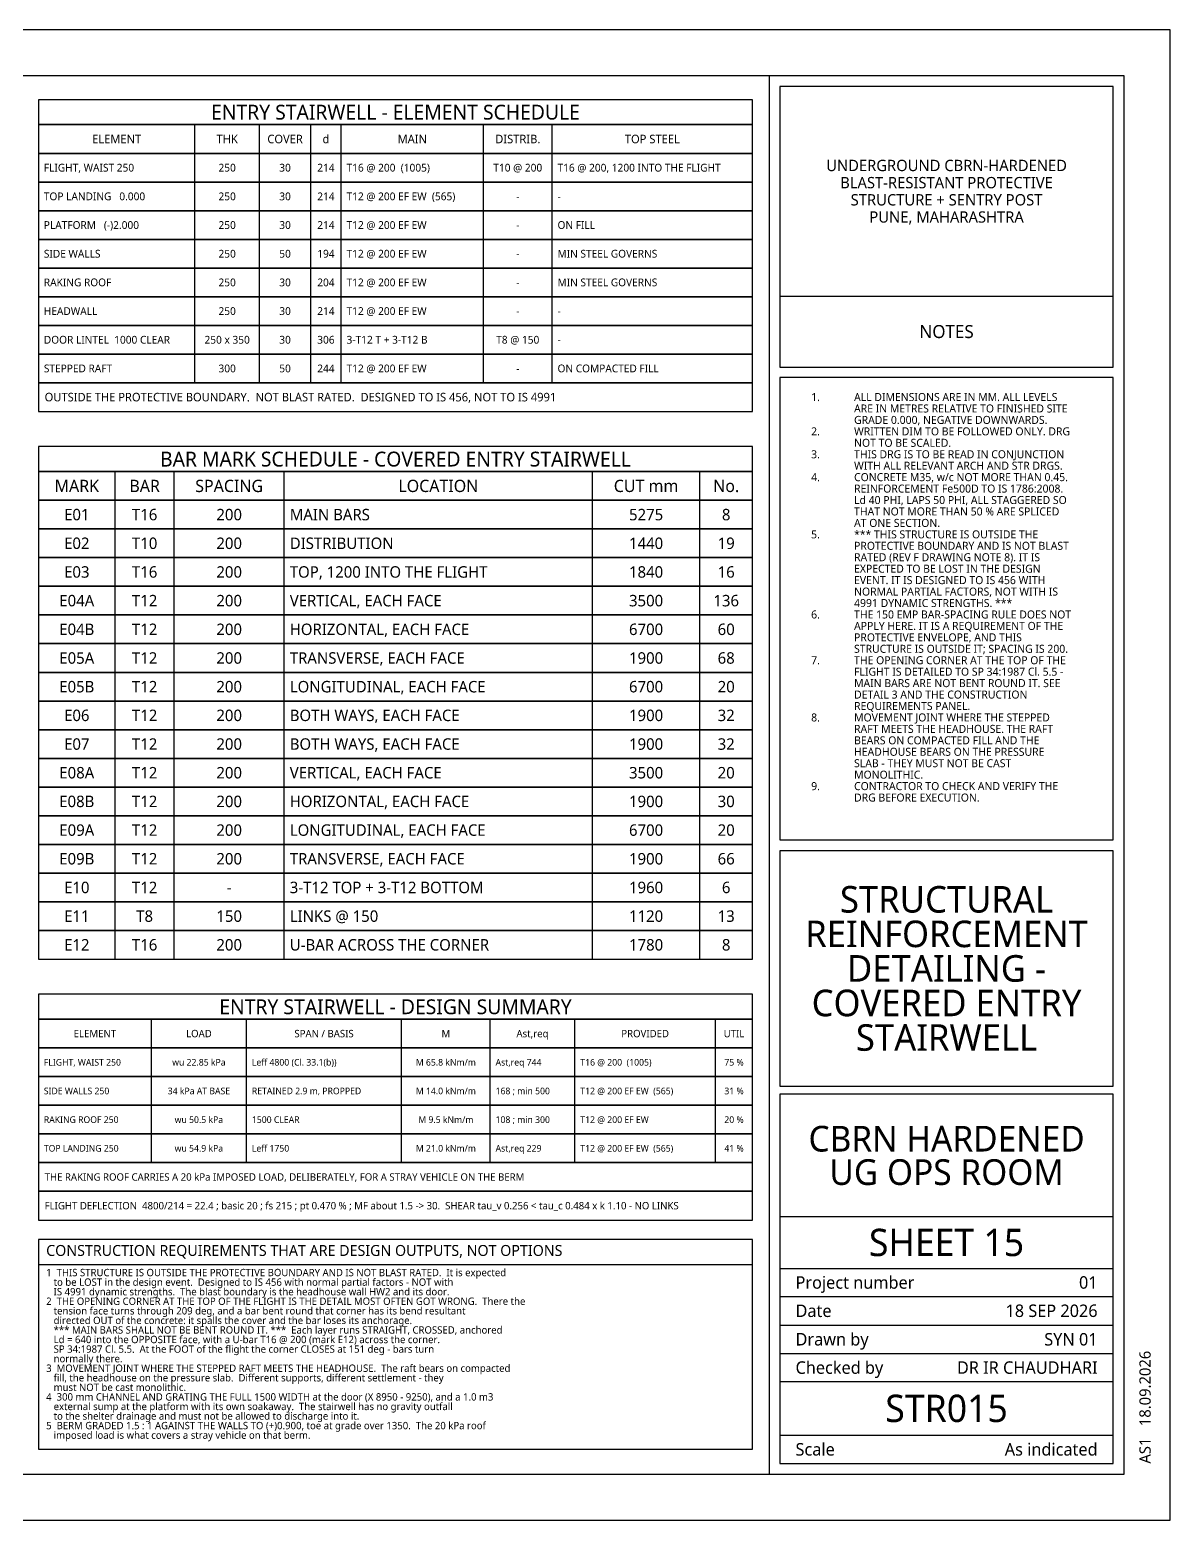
# Model space of a CAD drawing. Header units: millimetres. Extents: x 27 to 567, y 19 to 401.
# Drawn here: x 274.8 to 567, y 19.1 to 400.9 of the extents above; entities that cross this region are included whole.
import ezdxf
from ezdxf.enums import TextEntityAlignment as Align

# ---------------------------------------------------------------- set-up
doc = ezdxf.new("R2010")
doc.units = ezdxf.units.MM
for name, color, linetype in [('S-NOTE', 7, 'Continuous'), ('S-TABLE', 7, 'Continuous'), ('S-TITLE', 7, 'Continuous')]:
    doc.layers.add(name, color=color, linetype=linetype)
doc.styles.add('OpenSans', font='OpenSans-Regular.ttf')

msp = doc.modelspace()

# ---------------------------------------------------------------- linework, layer by layer
at = {"layer": 'S-TABLE'}
for p, q in [((317.122, 369.253), (317.122, 376.6)), ((333.627, 369.253), (333.627, 376.6)), ((346.796, 369.253), (346.796, 376.6)), ((354.563, 369.253), (354.563, 376.6)), ((391.048, 369.253), (391.048, 376.6)), ((408.619, 369.253), (408.619, 376.6)), ((317.122, 361.906), (317.122, 369.253)), ((333.627, 361.906), (333.627, 369.253)), ((346.796, 361.906), (346.796, 369.253)), ((354.563, 361.906), (354.563, 369.253)), ((391.048, 361.906), (391.048, 369.253)), ((408.619, 361.906), (408.619, 369.253)), ((317.122, 354.559), (317.122, 361.906)), ((333.627, 354.559), (333.627, 361.906)), ((346.796, 354.559), (346.796, 361.906)), ((354.563, 354.559), (354.563, 361.906)), ((391.048, 354.559), (391.048, 361.906)), ((408.619, 354.559), (408.619, 361.906)), ((317.122, 347.212), (317.122, 354.559)), ((333.627, 347.212), (333.627, 354.559)), ((346.796, 347.212), (346.796, 354.559)), ((354.563, 347.212), (354.563, 354.559)), ((391.048, 347.212), (391.048, 354.559)), ((408.619, 347.212), (408.619, 354.559)), ((317.122, 339.865), (317.122, 347.212)), ((333.627, 339.865), (333.627, 347.212)), ((346.796, 339.865), (346.796, 347.212)), ((354.563, 339.865), (354.563, 347.212)), ((391.048, 339.865), (391.048, 347.212)), ((408.619, 339.865), (408.619, 347.212)), ((317.122, 332.518), (317.122, 339.865)), ((333.627, 332.518), (333.627, 339.865)), ((346.796, 332.518), (346.796, 339.865)), ((354.563, 332.518), (354.563, 339.865)), ((391.048, 332.518), (391.048, 339.865)), ((408.619, 332.518), (408.619, 339.865)), ((317.122, 325.171), (317.122, 332.518)), ((333.627, 325.171), (333.627, 332.518)), ((346.796, 325.171), (346.796, 332.518)), ((354.563, 325.171), (354.563, 332.518)), ((391.048, 325.171), (391.048, 332.518)), ((408.619, 325.171), (408.619, 332.518)), ((317.122, 317.824), (317.122, 325.171)), ((333.627, 317.824), (333.627, 325.171)), ((346.796, 317.824), (346.796, 325.171)), ((354.563, 317.824), (354.563, 325.171)), ((391.048, 317.824), (391.048, 325.171)), ((408.619, 317.824), (408.619, 325.171)), ((317.122, 310.476), (317.122, 317.824)), ((333.627, 310.476), (333.627, 317.824)), ((346.796, 310.476), (346.796, 317.824)), ((354.563, 310.476), (354.563, 317.824)), ((391.048, 310.476), (391.048, 317.824)), ((408.619, 310.476), (408.619, 317.824)), ((296.693, 280.382), (296.693, 287.729)), ((311.766, 280.382), (311.766, 287.729)), ((340.01, 280.382), (340.01, 287.729)), ((418.952, 280.382), (418.952, 287.729)), ((446.47, 280.382), (446.47, 287.729)), ((296.693, 273.035), (296.693, 280.382)), ((311.766, 273.035), (311.766, 280.382)), ((340.01, 273.035), (340.01, 280.382)), ((418.952, 273.035), (418.952, 280.382)), ((446.47, 273.035), (446.47, 280.382)), ((296.693, 265.688), (296.693, 273.035)), ((311.766, 265.688), (311.766, 273.035)), ((340.01, 265.688), (340.01, 273.035)), ((418.952, 265.688), (418.952, 273.035)), ((446.47, 265.688), (446.47, 273.035)), ((296.693, 258.341), (296.693, 265.688)), ((311.766, 258.341), (311.766, 265.688)), ((340.01, 258.341), (340.01, 265.688)), ((418.952, 258.341), (418.952, 265.688)), ((446.47, 258.341), (446.47, 265.688)), ((296.693, 250.994), (296.693, 258.341)), ((311.766, 250.994), (311.766, 258.341)), ((340.01, 250.994), (340.01, 258.341)), ((418.952, 250.994), (418.952, 258.341)), ((446.47, 250.994), (446.47, 258.341)), ((296.693, 243.647), (296.693, 250.994)), ((311.766, 243.647), (311.766, 250.994)), ((340.01, 243.647), (340.01, 250.994)), ((418.952, 243.647), (418.952, 250.994)), ((446.47, 243.647), (446.47, 250.994)), ((296.693, 236.3), (296.693, 243.647)), ((311.766, 236.3), (311.766, 243.647)), ((340.01, 236.3), (340.01, 243.647)), ((418.952, 236.3), (418.952, 243.647)), ((446.47, 236.3), (446.47, 243.647)), ((296.693, 228.953), (296.693, 236.3)), ((311.766, 228.953), (311.766, 236.3)), ((340.01, 228.953), (340.01, 236.3)), ((418.952, 228.953), (418.952, 236.3)), ((446.47, 228.953), (446.47, 236.3)), ((296.693, 221.606), (296.693, 228.953)), ((311.766, 221.606), (311.766, 228.953)), ((340.01, 221.606), (340.01, 228.953)), ((418.952, 221.606), (418.952, 228.953)), ((446.47, 221.606), (446.47, 228.953)), ((296.693, 214.259), (296.693, 221.606)), ((311.766, 214.259), (311.766, 221.606)), ((340.01, 214.259), (340.01, 221.606)), ((418.952, 214.259), (418.952, 221.606)), ((446.47, 214.259), (446.47, 221.606)), ((296.693, 206.912), (296.693, 214.259)), ((311.766, 206.912), (311.766, 214.259)), ((340.01, 206.912), (340.01, 214.259)), ((418.952, 206.912), (418.952, 214.259)), ((446.47, 206.912), (446.47, 214.259)), ((296.693, 199.565), (296.693, 206.912)), ((311.766, 199.565), (311.766, 206.912)), ((340.01, 199.565), (340.01, 206.912)), ((418.952, 199.565), (418.952, 206.912)), ((446.47, 199.565), (446.47, 206.912)), ((296.693, 192.218), (296.693, 199.565)), ((311.766, 192.218), (311.766, 199.565)), ((340.01, 192.218), (340.01, 199.565)), ((418.952, 192.218), (418.952, 199.565)), ((446.47, 192.218), (446.47, 199.565)), ((296.693, 184.871), (296.693, 192.218)), ((311.766, 184.871), (311.766, 192.218)), ((340.01, 184.871), (340.01, 192.218)), ((418.952, 184.871), (418.952, 192.218)), ((446.47, 184.871), (446.47, 192.218)), ((296.693, 177.524), (296.693, 184.871)), ((311.766, 177.524), (311.766, 184.871)), ((340.01, 177.524), (340.01, 184.871)), ((418.952, 177.524), (418.952, 184.871)), ((446.47, 177.524), (446.47, 184.871)), ((296.693, 170.176), (296.693, 177.524)), ((311.766, 170.176), (311.766, 177.524)), ((340.01, 170.176), (340.01, 177.524)), ((418.952, 170.176), (418.952, 177.524)), ((446.47, 170.176), (446.47, 177.524)), ((296.693, 162.829), (296.693, 170.176)), ((311.766, 162.829), (311.766, 170.176)), ((340.01, 162.829), (340.01, 170.176)), ((418.952, 162.829), (418.952, 170.176)), ((446.47, 162.829), (446.47, 170.176)), ((305.961, 140.082), (305.961, 147.429)), ((330.302, 140.082), (330.302, 147.429)), ((370.084, 140.082), (370.084, 147.429)), ((392.742, 140.082), (392.742, 147.429)), ((414.46, 140.082), (414.46, 147.429)), ((450.467, 140.082), (450.467, 147.429)), ((305.961, 132.735), (305.961, 140.082)), ((330.302, 132.735), (330.302, 140.082)), ((370.084, 132.735), (370.084, 140.082)), ((392.742, 132.735), (392.742, 140.082)), ((414.46, 132.735), (414.46, 140.082)), ((450.467, 132.735), (450.467, 140.082)), ((305.961, 125.388), (305.961, 132.735)), ((330.302, 125.388), (330.302, 132.735)), ((370.084, 125.388), (370.084, 132.735)), ((392.742, 125.388), (392.742, 132.735)), ((414.46, 125.388), (414.46, 132.735)), ((450.467, 125.388), (450.467, 132.735)), ((305.961, 118.041), (305.961, 125.388)), ((330.302, 118.041), (330.302, 125.388)), ((370.084, 118.041), (370.084, 125.388)), ((392.742, 118.041), (392.742, 125.388)), ((414.46, 118.041), (414.46, 125.388)), ((450.467, 118.041), (450.467, 125.388)), ((305.961, 110.694), (305.961, 118.041)), ((330.302, 110.694), (330.302, 118.041)), ((370.084, 110.694), (370.084, 118.041)), ((392.742, 110.694), (392.742, 118.041)), ((414.46, 110.694), (414.46, 118.041)), ((450.467, 110.694), (450.467, 118.041)), ((277, 84.6), (460, 84.6))]:
    msp.add_line(p, q, dxfattribs=at)
for points in [[(277, 376.6), (460, 376.6), (460, 383), (277, 383)], [(277, 369.253), (460, 369.253), (460, 376.6), (277, 376.6)], [(277, 361.906), (460, 361.906), (460, 369.253), (277, 369.253)], [(277, 354.559), (460, 354.559), (460, 361.906), (277, 361.906)], [(277, 347.212), (460, 347.212), (460, 354.559), (277, 354.559)], [(277, 339.865), (460, 339.865), (460, 347.212), (277, 347.212)], [(277, 332.518), (460, 332.518), (460, 339.865), (277, 339.865)], [(277, 325.171), (460, 325.171), (460, 332.518), (277, 332.518)], [(277, 317.824), (460, 317.824), (460, 325.171), (277, 325.171)], [(277, 310.476), (460, 310.476), (460, 317.824), (277, 317.824)], [(277, 303.129), (460, 303.129), (460, 310.476), (277, 310.476)], [(277, 287.729), (460, 287.729), (460, 294.129), (277, 294.129)], [(277, 280.382), (460, 280.382), (460, 287.729), (277, 287.729)], [(277, 273.035), (460, 273.035), (460, 280.382), (277, 280.382)], [(277, 265.688), (460, 265.688), (460, 273.035), (277, 273.035)], [(277, 258.341), (460, 258.341), (460, 265.688), (277, 265.688)], [(277, 250.994), (460, 250.994), (460, 258.341), (277, 258.341)], [(277, 243.647), (460, 243.647), (460, 250.994), (277, 250.994)], [(277, 236.3), (460, 236.3), (460, 243.647), (277, 243.647)], [(277, 228.953), (460, 228.953), (460, 236.3), (277, 236.3)], [(277, 221.606), (460, 221.606), (460, 228.953), (277, 228.953)], [(277, 214.259), (460, 214.259), (460, 221.606), (277, 221.606)], [(277, 206.912), (460, 206.912), (460, 214.259), (277, 214.259)], [(277, 199.565), (460, 199.565), (460, 206.912), (277, 206.912)], [(277, 192.218), (460, 192.218), (460, 199.565), (277, 199.565)], [(277, 184.871), (460, 184.871), (460, 192.218), (277, 192.218)], [(277, 177.524), (460, 177.524), (460, 184.871), (277, 184.871)], [(277, 170.176), (460, 170.176), (460, 177.524), (277, 177.524)], [(277, 162.829), (460, 162.829), (460, 170.176), (277, 170.176)], [(277, 147.429), (460, 147.429), (460, 153.829), (277, 153.829)], [(277, 140.082), (460, 140.082), (460, 147.429), (277, 147.429)], [(277, 132.735), (460, 132.735), (460, 140.082), (277, 140.082)], [(277, 125.388), (460, 125.388), (460, 132.735), (277, 132.735)], [(277, 118.041), (460, 118.041), (460, 125.388), (277, 125.388)], [(277, 110.694), (460, 110.694), (460, 118.041), (277, 118.041)], [(277, 103.347), (460, 103.347), (460, 110.694), (277, 110.694)], [(277, 96), (460, 96), (460, 103.347), (277, 103.347)], [(277, 37.3), (460, 37.3), (460, 91), (277, 91)]]:
    msp.add_lwpolyline(points, close=True, dxfattribs=at)
at = {"layer": 'S-TITLE'}
for p, q in [((464.3, 30.9), (464.3, 389.1)), ((467, 332.7), (552.4, 332.7)), ((467, 96.9), (552.4, 96.9)), ((467, 83.6), (552.4, 83.6)), ((467, 76.4), (552.4, 76.4)), ((467, 69.1), (552.4, 69.1)), ((467, 61.8), (552.4, 61.8)), ((467, 54.6), (552.4, 54.6)), ((467, 40.9), (552.4, 40.9))]:
    msp.add_line(p, q, dxfattribs=at)
for points in [[(27, 19.1), (567, 19.1), (567, 400.9), (27, 400.9)], [(38.8, 30.9), (555.2, 30.9), (555.2, 389.1), (38.8, 389.1)], [(467, 314.5), (552.4, 314.5), (552.4, 386.4), (467, 386.4)], [(467, 193.4), (552.4, 193.4), (552.4, 311.8), (467, 311.8)], [(467, 130.3), (552.4, 130.3), (552.4, 190.6), (467, 190.6)], [(467, 33.6), (552.4, 33.6), (552.4, 128.2), (467, 128.2)]]:
    msp.add_lwpolyline(points, close=True, dxfattribs=at)

# ---------------------------------------------------------------- texts
at = {"layer": 'S-NOTE', "style": 'OpenSans'}
for s, height, p in [('1.', 2.05, (475, 305.8)), ('ALL DIMENSIONS ARE IN MM. ALL LEVELS', 2.05, (486, 305.8)), ('ARE IN METRES RELATIVE TO FINISHED SITE', 2.05, (486, 302.869)), ('GRADE 0.000, NEGATIVE DOWNWARDS.', 2.05, (486, 299.937)), ('2.', 2.05, (475, 297.005)), ('WRITTEN DIM TO BE FOLLOWED ONLY. DRG', 2.05, (486, 297.005)), ('NOT TO BE SCALED.', 2.05, (486, 294.074)), ('3.', 2.05, (475, 291.142)), ('THIS DRG IS TO BE READ IN CONJUNCTION', 2.05, (486, 291.142)), ('WITH ALL RELEVANT ARCH AND STR DRGS.', 2.05, (486, 288.211)), ('4.', 2.05, (475, 285.279)), ('CONCRETE M35, w/c NOT MORE THAN 0.45.', 2.05, (486, 285.279)), ('REINFORCEMENT Fe500D TO IS 1786:2008.', 2.05, (486, 282.348)), ('Ld 40 PHI, LAPS 50 PHI, ALL STAGGERED SO', 2.05, (486, 279.416)), ('AT ONE SECTION.', 2.05, (486, 273.553)), ('THAT NOT MORE THAN 50 % ARE SPLICED', 2.05, (486, 276.485)), ('5.', 2.05, (475, 270.622)), ('*** THIS STRUCTURE IS OUTSIDE THE', 2.05, (486, 270.622)), ('PROTECTIVE BOUNDARY AND IS NOT BLAST', 2.05, (486, 267.69)), ('RATED (REV F DRAWING NOTE 8). IT IS', 2.05, (486, 264.759)), ('EXPECTED TO BE LOST IN THE DESIGN', 2.05, (486, 261.827)), ('EVENT. IT IS DESIGNED TO IS 456 WITH', 2.05, (486, 258.896)), ('NORMAL PARTIAL FACTORS, NOT WITH IS', 2.05, (486, 255.964)), ('6.', 2.05, (475, 250.101)), ('THE 150 EMP BAR-SPACING RULE DOES NOT', 2.05, (486, 250.101)), ('4991 DYNAMIC STRENGTHS. ***', 2.05, (486, 253.033)), ('APPLY HERE. IT IS A REQUIREMENT OF THE', 2.05, (486, 247.17)), ('PROTECTIVE ENVELOPE, AND THIS', 2.05, (486, 244.238)), ('STRUCTURE IS OUTSIDE IT; SPACING IS 200.', 2.05, (486, 241.307)), ('7.', 2.05, (475, 238.375)), ('THE OPENING CORNER AT THE TOP OF THE', 2.05, (486, 238.375)), ('FLIGHT IS DETAILED TO SP 34:1987 Cl. 5.5 -', 2.05, (486, 235.444)), ('MAIN BARS ARE NOT BENT ROUND IT. SEE', 2.05, (486, 232.512)), ('DETAIL 3 AND THE CONSTRUCTION', 2.05, (486, 229.581)), ('8.', 2.05, (475, 223.718)), ('REQUIREMENTS PANEL.', 2.05, (486, 226.649)), ('MOVEMENT JOINT WHERE THE STEPPED', 2.05, (486, 223.718)), ('RAFT MEETS THE HEADHOUSE. THE RAFT', 2.05, (486, 220.786)), ('BEARS ON COMPACTED FILL AND THE', 2.05, (486, 217.855)), ('SLAB - THEY MUST NOT BE CAST', 2.05, (486, 211.992)), ('HEADHOUSE BEARS ON THE PRESSURE', 2.05, (486, 214.923)), ('MONOLITHIC.', 2.05, (486, 209.06)), ('9.', 2.05, (475, 206.129)), ('CONTRACTOR TO CHECK AND VERIFY THE', 2.05, (486, 206.129)), ('DRG BEFORE EXECUTION.', 2.05, (486, 203.197)), ('1  THIS STRUCTURE IS OUTSIDE THE PROTECTIVE BOUNDARY AND IS NOT BLAST RATED.  It is expected', 1.88, (279, 81.6)), ('   to be LOST in the design event.  Designed to IS 456 with normal partial factors - NOT with', 1.88, (279, 79.15)), ('   IS 4991 dynamic strengths.  The blast boundary is the headhouse wall HW2 and its door.', 1.88, (279, 76.7)), ('2  THE OPENING CORNER AT THE TOP OF THE FLIGHT IS THE DETAIL MOST OFTEN GOT WRONG.  There the', 1.88, (279, 74.25)), ('   tension face turns through 209 deg, and a bar bent round that corner has its bend resultant', 1.88, (279, 71.8)), ('   *** MAIN BARS SHALL NOT BE BENT ROUND IT. ***  Each layer runs STRAIGHT, CROSSED, anchored', 1.88, (279, 66.9)), ('   directed OUT of the concrete: it spalls the cover and the bar loses its anchorage.', 1.88, (279, 69.35)), ('   Ld = 640 into the OPPOSITE face, with a U-bar T16 @ 200 (mark E12) across the corner.', 1.88, (279, 64.45)), ('   SP 34:1987 Cl. 5.5.  At the FOOT of the flight the corner CLOSES at 151 deg - bars turn', 1.88, (279, 62)), ('   normally there.', 1.88, (279, 59.55)), ('3  MOVEMENT JOINT WHERE THE STEPPED RAFT MEETS THE HEADHOUSE.  The raft bears on compacted', 1.88, (279, 57.1)), ('   fill, the headhouse on the pressure slab.  Different supports, different settlement - they', 1.88, (279, 54.65)), ('   must NOT be cast monolithic.', 1.88, (279, 52.2)), ('4  300 mm CHANNEL AND GRATING THE FULL 1500 WIDTH at the door (X 8950 - 9250), and a 1.0 m3', 1.88, (279, 49.75)), ('   to the shelter drainage and must not be allowed to discharge into it.', 1.88, (279, 44.85)), ('   external sump at the platform with its own soakaway.  The stairwell has no gravity outfall', 1.88, (279, 47.3)), ('5  BERM GRADED 1.5 : 1 AGAINST THE WALLS TO (+)0.900, toe at grade over 1350.  The 20 kPa roof', 1.88, (279, 42.4)), ('   imposed load is what covers a stray vehicle on that berm.', 1.88, (279, 39.95))]:
    msp.add_text(s, height=height, dxfattribs=at).set_placement(p)
at = {"layer": 'S-TABLE', "style": 'OpenSans'}
for s, height, p in [('ENTRY STAIRWELL - ELEMENT SCHEDULE', 3.8, (368.5, 379.8)), ('ELEMENT', 2.19, (297.061, 372.926)), ('THK', 2.19, (325.374, 372.926)), ('COVER', 2.19, (340.212, 372.926)), ('d', 2.19, (350.68, 372.926)), ('MAIN', 2.19, (372.806, 372.926)), ('DISTRIB.', 2.19, (399.834, 372.926)), ('TOP STEEL', 2.19, (434.31, 372.926)), ('250', 1.99, (325.374, 365.579)), ('30', 1.99, (340.212, 365.579)), ('214', 1.99, (350.68, 365.579)), ('T10 @ 200', 1.99, (399.834, 365.579)), ('250', 1.99, (325.374, 358.232)), ('30', 1.99, (340.212, 358.232)), ('214', 1.99, (350.68, 358.232)), ('-', 1.99, (399.834, 358.232)), ('250', 1.99, (325.374, 350.885)), ('30', 1.99, (340.212, 350.885)), ('214', 1.99, (350.68, 350.885)), ('-', 1.99, (399.834, 350.885)), ('250', 1.99, (325.374, 343.538)), ('50', 1.99, (340.212, 343.538)), ('194', 1.99, (350.68, 343.538)), ('-', 1.99, (399.834, 343.538)), ('250', 1.99, (325.374, 336.191)), ('30', 1.99, (340.212, 336.191)), ('204', 1.99, (350.68, 336.191)), ('-', 1.99, (399.834, 336.191)), ('250', 1.99, (325.374, 328.844)), ('30', 1.99, (340.212, 328.844)), ('214', 1.99, (350.68, 328.844)), ('-', 1.99, (399.834, 328.844)), ('250 x 350', 1.99, (325.374, 321.497)), ('30', 1.99, (340.212, 321.497)), ('306', 1.99, (350.68, 321.497)), ('T8 @ 150', 1.99, (399.834, 321.497)), ('300', 1.99, (325.374, 314.15)), ('50', 1.99, (340.212, 314.15)), ('244', 1.99, (350.68, 314.15)), ('-', 1.99, (399.834, 314.15)), ('BAR MARK SCHEDULE - COVERED ENTRY STAIRWELL', 3.8, (368.5, 290.929)), ('MARK', 3.1388, (286.847, 284.056)), ('BAR', 3.1388, (304.229, 284.056)), ('SPACING', 3.1388, (325.888, 284.056)), ('LOCATION', 3.1388, (379.481, 284.056)), ('CUT mm', 3.1388, (432.711, 284.056)), ('No.', 3.1388, (453.235, 284.056)), ('E01', 2.9388, (286.847, 276.709)), ('T16', 2.9388, (304.229, 276.709)), ('200', 2.9388, (325.888, 276.709)), ('5275', 2.9388, (432.711, 276.709)), ('8', 2.939, (453.235, 276.709)), ('E02', 2.9388, (286.847, 269.362)), ('T10', 2.9388, (304.229, 269.362)), ('200', 2.9388, (325.888, 269.362)), ('1440', 2.9388, (432.711, 269.362)), ('19', 2.9388, (453.235, 269.362)), ('E03', 2.9388, (286.847, 262.015)), ('T16', 2.9388, (304.229, 262.015)), ('200', 2.9388, (325.888, 262.015)), ('1840', 2.9388, (432.711, 262.015)), ('16', 2.9388, (453.235, 262.015)), ('E04A', 2.9388, (286.847, 254.668)), ('T12', 2.9388, (304.229, 254.668)), ('200', 2.9388, (325.888, 254.668)), ('3500', 2.9388, (432.711, 254.668)), ('136', 2.9388, (453.235, 254.668)), ('E04B', 2.9388, (286.847, 247.321)), ('T12', 2.9388, (304.229, 247.321)), ('200', 2.9388, (325.888, 247.321)), ('6700', 2.9388, (432.711, 247.321)), ('60', 2.9388, (453.235, 247.321)), ('E05A', 2.9388, (286.847, 239.974)), ('T12', 2.9388, (304.229, 239.974)), ('200', 2.9388, (325.888, 239.974)), ('1900', 2.9388, (432.711, 239.974)), ('68', 2.9388, (453.235, 239.974)), ('E05B', 2.9388, (286.847, 232.626)), ('T12', 2.9388, (304.229, 232.626)), ('200', 2.9388, (325.888, 232.626)), ('6700', 2.9388, (432.711, 232.626)), ('20', 2.9388, (453.235, 232.626)), ('E06', 2.9388, (286.847, 225.279)), ('T12', 2.9388, (304.229, 225.279)), ('200', 2.9388, (325.888, 225.279)), ('1900', 2.9388, (432.711, 225.279)), ('32', 2.9388, (453.235, 225.279)), ('E07', 2.9388, (286.847, 217.932)), ('T12', 2.9388, (304.229, 217.932)), ('200', 2.9388, (325.888, 217.932)), ('1900', 2.9388, (432.711, 217.932)), ('32', 2.9388, (453.235, 217.932)), ('E08A', 2.9388, (286.847, 210.585)), ('T12', 2.9388, (304.229, 210.585)), ('200', 2.9388, (325.888, 210.585)), ('3500', 2.9388, (432.711, 210.585)), ('20', 2.9388, (453.235, 210.585)), ('E08B', 2.9388, (286.847, 203.238)), ('T12', 2.9388, (304.229, 203.238)), ('200', 2.9388, (325.888, 203.238)), ('1900', 2.9388, (432.711, 203.238)), ('30', 2.9388, (453.235, 203.238)), ('E09A', 2.9388, (286.847, 195.891)), ('T12', 2.9388, (304.229, 195.891)), ('200', 2.9388, (325.888, 195.891)), ('6700', 2.9388, (432.711, 195.891)), ('20', 2.9388, (453.235, 195.891)), ('E09B', 2.9388, (286.847, 188.544)), ('T12', 2.9388, (304.229, 188.544)), ('200', 2.9388, (325.888, 188.544)), ('1900', 2.9388, (432.711, 188.544)), ('66', 2.9388, (453.235, 188.544)), ('E10', 2.9388, (286.847, 181.197)), ('T12', 2.9388, (304.229, 181.197)), ('-', 2.939, (325.888, 181.197)), ('1960', 2.9388, (432.711, 181.197)), ('6', 2.939, (453.235, 181.197)), ('E11', 2.9388, (286.847, 173.85)), ('T8', 2.9388, (304.229, 173.85)), ('150', 2.9388, (325.888, 173.85)), ('1120', 2.9388, (432.711, 173.85)), ('13', 2.9388, (453.235, 173.85)), ('E12', 2.9388, (286.847, 166.503)), ('T16', 2.9388, (304.229, 166.503)), ('200', 2.9388, (325.888, 166.503)), ('1780', 2.9388, (432.711, 166.503)), ('8', 2.939, (453.235, 166.503)), ('ENTRY STAIRWELL - DESIGN SUMMARY', 3.8, (368.5, 150.629)), ('ELEMENT', 1.89, (291.48, 143.756)), ('LOAD', 1.89, (318.132, 143.756)), ('SPAN / BASIS', 1.89, (350.193, 143.756)), ('M', 1.89, (381.413, 143.756)), ('Ast,req', 1.89, (403.601, 143.756)), ('PROVIDED', 1.89, (432.464, 143.756)), ('UTIL', 1.89, (455.234, 143.756)), ('wu 22.85 kPa', 1.7, (318.132, 136.409)), ('M 65.8 kNm/m', 1.7, (381.413, 136.409)), ('75 %', 1.7, (455.234, 136.409)), ('34 kPa AT BASE', 1.7, (318.132, 129.062)), ('M 14.0 kNm/m', 1.7, (381.413, 129.062)), ('31 %', 1.7, (455.234, 129.062)), ('wu 50.5 kPa', 1.7, (318.132, 121.715)), ('M 9.5 kNm/m', 1.7, (381.413, 121.715)), ('20 %', 1.7, (455.234, 121.715)), ('wu 54.9 kPa', 1.7, (318.132, 114.368)), ('M 21.0 kNm/m', 1.7, (381.413, 114.368)), ('41 %', 1.7, (455.234, 114.368))]:
    msp.add_text(s, height=height, dxfattribs=at).set_placement(p, align=Align.MIDDLE_CENTER)
for s, height, p in [('FLIGHT, WAIST 250', 1.99, (278.4, 365.579)), ('T16 @ 200  (1005)', 1.99, (355.963, 365.579)), ('T16 @ 200, 1200 INTO THE FLIGHT', 1.99, (410.019, 365.579)), ('TOP LANDING   0.000', 1.99, (278.4, 358.232)), ('T12 @ 200 EF EW  (565)', 1.99, (355.963, 358.232)), ('-', 1.99, (410.019, 358.232)), ('PLATFORM   (-)2.000', 1.99, (278.4, 350.885)), ('T12 @ 200 EF EW', 1.99, (355.963, 350.885)), ('ON FILL', 1.99, (410.019, 350.885)), ('SIDE WALLS', 1.99, (278.4, 343.538)), ('T12 @ 200 EF EW', 1.99, (355.963, 343.538)), ('MIN STEEL GOVERNS', 1.99, (410.019, 343.538)), ('RAKING ROOF', 1.99, (278.4, 336.191)), ('T12 @ 200 EF EW', 1.99, (355.963, 336.191)), ('MIN STEEL GOVERNS', 1.99, (410.019, 336.191)), ('HEADWALL', 1.99, (278.4, 328.844)), ('T12 @ 200 EF EW', 1.99, (355.963, 328.844)), ('-', 1.99, (410.019, 328.844)), ('DOOR LINTEL  1000 CLEAR', 1.99, (278.4, 321.497)), ('3-T12 T + 3-T12 B', 1.99, (355.963, 321.497)), ('-', 1.99, (410.019, 321.497)), ('STEPPED RAFT', 1.99, (278.4, 314.15)), ('T12 @ 200 EF EW', 1.99, (355.963, 314.15)), ('ON COMPACTED FILL', 1.99, (410.019, 314.15)), ('OUTSIDE THE PROTECTIVE BOUNDARY.  NOT BLAST RATED.  DESIGNED TO IS 456, NOT TO IS 4991', 2.19, (278.6, 306.803)), ('MAIN BARS', 2.9388, (341.41, 276.709)), ('DISTRIBUTION', 2.93882, (341.41, 269.362)), ('TOP, 1200 INTO THE FLIGHT', 2.93882, (341.41, 262.015)), ('VERTICAL, EACH FACE', 2.93882, (341.41, 254.668)), ('HORIZONTAL, EACH FACE', 2.93882, (341.41, 247.321)), ('TRANSVERSE, EACH FACE', 2.93882, (341.41, 239.974)), ('LONGITUDINAL, EACH FACE', 2.93882, (341.41, 232.626)), ('BOTH WAYS, EACH FACE', 2.93882, (341.41, 225.279)), ('BOTH WAYS, EACH FACE', 2.93882, (341.41, 217.932)), ('VERTICAL, EACH FACE', 2.93882, (341.41, 210.585)), ('HORIZONTAL, EACH FACE', 2.93882, (341.41, 203.238)), ('LONGITUDINAL, EACH FACE', 2.93882, (341.41, 195.891)), ('TRANSVERSE, EACH FACE', 2.93882, (341.41, 188.544)), ('3-T12 TOP + 3-T12 BOTTOM', 2.93882, (341.41, 181.197)), ('LINKS @ 150', 2.93882, (341.41, 173.85)), ('U-BAR ACROSS THE CORNER', 2.93882, (341.41, 166.503)), ('FLIGHT, WAIST 250', 1.7, (278.4, 136.409)), ('Leff 4800 (Cl. 33.1(b))', 1.7, (331.702, 136.409)), ('Ast,req 744', 1.7, (394.142, 136.409)), ('T16 @ 200  (1005)', 1.7, (415.86, 136.409)), ('SIDE WALLS 250', 1.7, (278.4, 129.062)), ('RETAINED 2.9 m, PROPPED', 1.7, (331.702, 129.062)), ('168 ; min 500', 1.7, (394.142, 129.062)), ('T12 @ 200 EF EW  (565)', 1.7, (415.86, 129.062)), ('RAKING ROOF 250', 1.7, (278.4, 121.715)), ('1500 CLEAR', 1.7, (331.702, 121.715)), ('108 ; min 300', 1.7, (394.142, 121.715)), ('T12 @ 200 EF EW', 1.7, (415.86, 121.715)), ('TOP LANDING 250', 1.7, (278.4, 114.368)), ('Leff 1750', 1.7, (331.702, 114.368)), ('Ast,req 229', 1.7, (394.142, 114.368)), ('T12 @ 200 EF EW  (565)', 1.7, (415.86, 114.368)), ('THE RAKING ROOF CARRIES A 20 kPa IMPOSED LOAD, DELIBERATELY, FOR A STRAY VEHICLE ON THE BERM', 1.89, (278.6, 107.021)), ('FLIGHT DEFLECTION  4800/214 = 22.4 ; basic 20 ; fs 215 ; pt 0.470 % ; MF about 1.5 -> 30.  SHEAR tau_v 0.256 < tau_c 0.484 x k 1.10 - NO LINKS', 1.89, (278.6, 99.674))]:
    msp.add_text(s, height=height, dxfattribs=at).set_placement(p, align=Align.MIDDLE_LEFT)
at = {"layer": 'S-TITLE', "style": 'OpenSans'}
for s, height, p in [('UNDERGROUND CBRN-HARDENED', 2.9, (509.7, 366.15)), ('BLAST-RESISTANT PROTECTIVE', 2.9, (509.7, 361.75)), ('STRUCTURE + SENTRY POST', 2.9, (509.7, 357.35)), ('PUNE, MAHARASHTRA', 2.9, (509.7, 352.95)), ('NOTES', 3.335, (509.7, 323.6)), ('STRUCTURAL', 6.8071, (509.7, 178.149)), ('REINFORCEMENT', 6.80715, (509.7, 169.299)), ('DETAILING -', 6.80715, (509.7, 160.45)), ('COVERED ENTRY', 6.80715, (509.7, 151.601)), ('STAIRWELL', 6.8071, (509.7, 142.751)), ('CBRN HARDENED', 6.58, (509.7, 116.827)), ('UG OPS ROOM', 6.58, (509.7, 108.273)), ('SHEET 15', 7, (509.7, 90.25)), ('STR015', 7, (509.7, 47.75))]:
    msp.add_text(s, height=height, dxfattribs=at).set_placement(p, align=Align.MIDDLE_CENTER)
msp.add_text('CONSTRUCTION REQUIREMENTS THAT ARE DESIGN OUTPUTS, NOT OPTIONS', height=2.8, dxfattribs=at).set_placement((279, 86.8))
for s, p in [('Project number', (471, 80)), ('Date', (471, 72.75)), ('Drawn by', (471, 65.45)), ('Checked by', (471, 58.2)), ('Scale', (471, 37.25))]:
    msp.add_text(s, height=3.2, dxfattribs=at).set_placement(p, align=Align.MIDDLE_LEFT)
for s, p in [('01', (548.4, 80)), ('18 SEP 2026', (548.4, 72.75)), ('SYN 01', (548.4, 65.45)), ('DR IR CHAUDHARI', (548.4, 58.2)), ('As indicated', (548.4, 37.25))]:
    msp.add_text(s, height=3.2, dxfattribs=at).set_placement(p, align=Align.MIDDLE_RIGHT)
msp.add_text('AS1   18.09.2026', height=2.9, rotation=90, dxfattribs=at).set_placement((562, 33.6))

doc.saveas('drawing.dxf')
